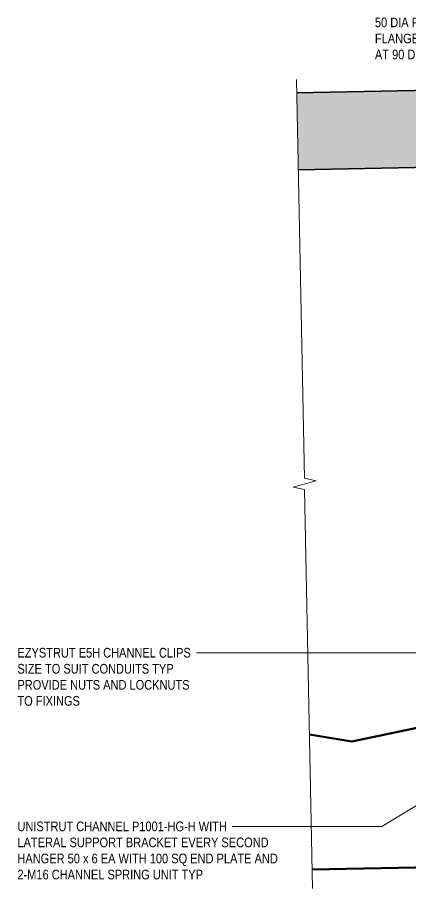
# Model space of a CAD drawing. Header units: metres. Extents: x -5.15 to 4.7, y 2.66 to 5.5.
# Drawn here: x 0.087 to 1.108, y 3.245 to 5.504 of the extents above; entities that cross this region are included whole.
import ezdxf

# ---------------------------------------------------------------- set-up
doc = ezdxf.new("R2010")
doc.units = ezdxf.units.M
for name, color, linetype, lineweight in [('A-DETL', 7, 'Continuous', 13), ('A-DETL-GENF', 7, 'Continuous', 9), ('G-ANNO-TEXT', 7, 'Continuous', 9)]:
    doc.layers.add(name, color=color, linetype=linetype, lineweight=lineweight)
doc.styles.add('Arial Narrow', font='ARIALN.TTF', dxfattribs={"height": 0.025})

# ---------------------------------------------------------------- blocks, each defined once
blk = doc.blocks.new('1815 DEEP SUPER-T GIRDER_2D - 1815 DEEP SUPER-T GIRDER_2D-7372020-DRG-2873254 - TYPE 3 HANGER _7X100 DIA AND 10X100 DIA_')
at = {"layer": 'A-DETL-GENF', "lineweight": 50}
for p, q in [((0.4267, 0.0602), (0.99, 0.0602)), ((0.4267, 0.037), (0.4267, 0.0602)), ((0.99, -0.0168), (0.99, 0.0602)), ((0.3993, 0.037), (0.2655, -1.3748)), ((0.4267, 0.037), (0.3993, 0.037)), ((0.977, -0.0298), (0.99, -0.0168)), ((0.5063, -0.1056), (0.6139, -0.0298)), ((0.6139, -0.0298), (0.977, -0.0298)), ((0.5063, -0.1056), (0.3512, -1.7429)), ((0, -1.4248), (0.2655, -1.3748)), ((0, -1.4248), (-0.1094, -1.4042)), ((-0.1094, -1.7548), (0.3381, -1.7548)), ((0.3381, -1.7548), (0.3512, -1.7429))]:
    blk.add_line(p, q, dxfattribs=at)
at = {"layer": 'A-DETL-GENF', "color": 8, "true_color": 0x808080}
for p, q in [((0.5135, -0.0298), (0.5116, -0.0496)), ((0.5335, -0.0298), (0.5135, -0.0298)), ((0.3501, -1.7548), (0.3451, -1.7548)), ((0.3501, -1.7548), (0.3506, -1.7499))]:
    blk.add_line(p, q, dxfattribs=at)
blk = doc.blocks.new('CS_DET_BreakLine_ViewScale - CS_Std BreakLine-7262363-DRG-2873254 - TYPE 3 HANGER _7X100 DIA AND 10X100 DIA_')
at = {"layer": 'A-DETL-GENF'}
for p, q in [((1.0118, 0.03), (1.0043, 0)), ((1.0268, -0.03), (1.0118, 0.03)), ((1.0043, 0), (-0.03, 0)), ((1.0343, 0), (1.0268, -0.03)), ((2.0686, 0), (1.0343, 0))]:
    blk.add_line(p, q, dxfattribs=at)

msp = doc.modelspace()

# ---------------------------------------------------------------- hatches: boundary and pattern name
at = {"layer": 'A-DETL-GENF'}
h = msp.add_hatch(dxfattribs=at)
h.set_pattern_fill('FP_1', color=256, style=0, pattern_type=2)
h.set_pattern_definition([(50, (5.47442, 0), (0.0925501, -0.0080936), [0.00968, -0.10645]), (355, (5.47442, 0), (-0.0178988, 0.0970593), [0.00774, -0.08516]), (100.451, (5.48213, -0.00067), (0.0746521, 0.0889572), [0.00822, -0.09047]), (46.184, (5.47442, 0.02581), (0.137706, -0.0213563), [0.01452, -0.15968]), (96.636, (5.4859, 0.02403), (0.1206032, 0.1256891), [0.01234, -0.1357]), (351.184, (5.47442, 0.02581), (0.1205986, 0.1256918), [0.01161, -0.12774]), (21, (5.48732, 0.01935), (0.0770223, -0.05194804), [0.00968, -0.10645]), (326, (5.48732, 0.01935), (0.0314006, 0.0935675), [0.00774, -0.08516]), (71.451, (5.49374, 0.01503), (0.1084195, 0.0416117), [0.00822, -0.09047]), (37.5, (5.47442, 0), (0.00156777, 0.04294984), [0.00034, -0.08379, 0.00034, -0.08612, -0.08548]), (37.5, (5.47442, 0), (0.00156777, 0.04294984), [-0.17058, 0.00034, -0.08515]), (7.5, (5.47442, 0), (0.0339471, 0.0508964), [0.00034, -0.04895, 0.00034, -0.08186, -0.03258]), (7.5, (5.47442, 0), (0.0339471, 0.0508964), [-0.13148, 0.00034, -0.03225]), (327.5, (5.44565, 0), (0.06888044, -0.00291612), [0.00034, -0.03192, 0.00034, -0.10031, -0.13355]), (327.5, (5.44565, 0), (0.06888044, -0.00291612), [-0.1329, 0.00034, -0.13321]), (317.5, (5.43274, 0), (0.07524634, 0.0129182), [0.00034, -0.0416, 0.00034, -0.0665, -0.09484]), (317.5, (5.43274, 0), (0.07524634, 0.0129182), [-0.10877, 0.00034, -0.0945])])
h.paths.add_polyline_path([(0.8165, 5.1089), (2.9338, 5.1512), (2.9299, 5.3512), (0.8125, 5.3088)])

# ---------------------------------------------------------------- linework, layer by layer
at = {"layer": 'A-DETL', "lineweight": 35}
for p, q in [((0.8125, 5.3088), (2.9299, 5.3512)), ((0.8165, 5.1089), (2.9338, 5.1512))]:
    msp.add_line(p, q, dxfattribs=at)
at = {"layer": 'G-ANNO-TEXT'}
for p, q in [((0.5525, 3.8566), (0.5525, 3.8566)), ((1.6968, 3.8566), (0.5525, 3.8566)), ((1.5012, 3.6888), (1.0334, 3.4062)), ((0.779, 3.4062), (0.6452, 3.4062)), ((1.0334, 3.4062), (0.779, 3.4062))]:
    msp.add_line(p, q, dxfattribs=at)

# ---------------------------------------------------------------- block references
at = {"layer": 'A-DETL-GENF', "rotation": 271.1457923046129}
msp.add_blockref('CS_DET_BreakLine_ViewScale - CS_Std BreakLine-7262363-DRG-2873254 - TYPE 3 HANGER _7X100 DIA AND 10X100 DIA_', (0.8124, 5.3136), dxfattribs=at)
at = {"layer": 'A-DETL-GENF', "color": 8, "true_color": 0x808080, "rotation": 1.145792304612802}
msp.add_blockref('1815 DEEP SUPER-T GIRDER_2D - 1815 DEEP SUPER-T GIRDER_2D-7372020-DRG-2873254 - TYPE 3 HANGER _7X100 DIA AND 10X100 DIA_', (0.9272, 5.0509), dxfattribs=at)

# ---------------------------------------------------------------- texts
at = {"layer": 'G-ANNO-TEXT', "char_height": 0.025, "attachment_point": 1, "style": 'Arial Narrow', "bg_fill": 3, "box_fill_scale": 1, "bg_fill_color": 256, "bg_fill_transparency": 0}
for s, insert in [('50 DIA PENETRATION IN TOP ', (1.0156, 5.504)), ('FLANGE OF GIRDERS TYP', (1.0156, 5.4623)), ('AT 90 DEG TO TOP OF FLANGE', (1.0156, 5.4207)), ('SIZE TO SUIT CONDUITS TYP ', (0.0872, 3.8275)), ('PROVIDE NUTS AND LOCKNUTS ', (0.0872, 3.7858)), ('TO FIXINGS', (0.0872, 3.7441)), ('UNISTRUT CHANNEL P1001-HG-H WITH', (0.0872, 3.4187)), ('LATERAL SUPPORT BRACKET EVERY SECOND ', (0.0872, 3.3771))]:
    msp.add_mtext(s, dxfattribs=dict(at, insert=insert))

# ---------------------------------------------------------------- next in the draw order: texts
for s, insert in [('EZYSTRUT E5H CHANNEL CLIPS ', (0.0872, 3.8691)), ('HANGER 50 x 6 EA WITH 100 SQ END PLATE AND ', (0.0872, 3.3354))]:
    msp.add_mtext(s, dxfattribs=dict(at, insert=insert))

# ---------------------------------------------------------------- next in the draw order: texts
at = {"layer": 'G-ANNO-TEXT', "insert": (0.0872, 3.2937), "char_height": 0.025, "attachment_point": 1, "style": 'Arial Narrow', "bg_fill": 3, "box_fill_scale": 1, "bg_fill_color": 256, "bg_fill_transparency": 0}
msp.add_mtext('2-M16 CHANNEL SPRING UNIT TYP', dxfattribs=at)

doc.saveas('drawing.dxf')
